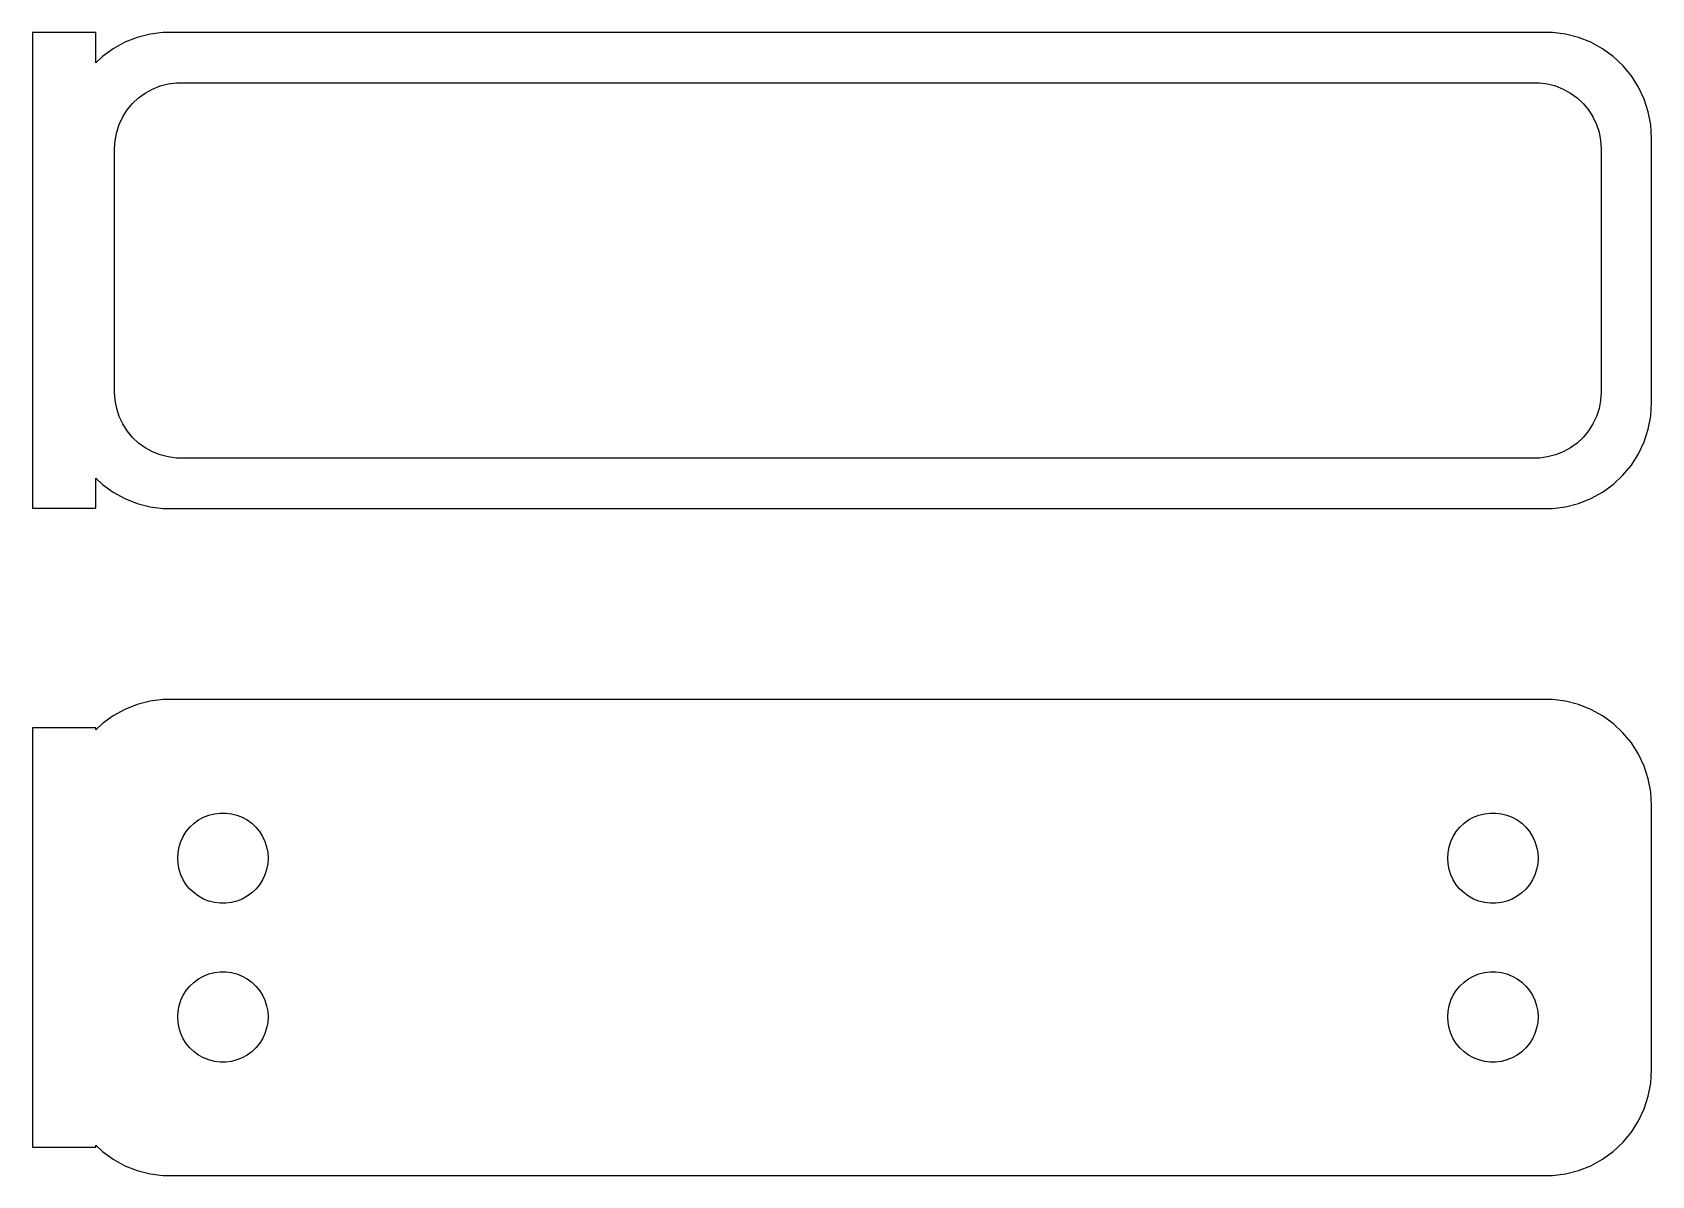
# Model space of a CAD drawing. Header units: metres. Extents: x -39 to 37.5, y 51.8 to 105.7.
import ezdxf

# ---------------------------------------------------------------- set-up
doc = ezdxf.new("R2010")
doc.units = ezdxf.units.M

msp = doc.modelspace()

# ---------------------------------------------------------------- linework, layer by layer
for p, q in [((-36, 105.729), (-39, 105.729)), ((-39, 105.729), (-39, 83.2707)), ((-36, 104.309), (-36, 105.729)), ((-33.4369, 105.661), (-34.0451, 105.505)), ((-32.8139, 105.74), (-33.4369, 105.661)), ((32.8139, 105.74), (-32.8139, 105.74)), ((33.4369, 105.661), (32.8139, 105.74)), ((34.0451, 105.505), (33.4369, 105.661)), ((-35.1791, 104.972), (-35.6871, 104.603)), ((-34.6289, 105.274), (-35.1791, 104.972)), ((-34.0451, 105.505), (-34.6289, 105.274)), ((34.6289, 105.274), (34.0451, 105.505)), ((35.1791, 104.972), (34.6289, 105.274)), ((35.6871, 104.603), (35.1791, 104.972)), ((-35.6871, 104.603), (-36, 104.309)), ((36.1448, 104.173), (35.6871, 104.603)), ((36.5451, 103.689), (36.1448, 104.173)), ((-32.9619, 103.211), (-32.5833, 103.308)), ((-32.5833, 103.308), (-32.1954, 103.357)), ((-32.1954, 103.357), (32.1954, 103.357)), ((32.1954, 103.357), (32.5833, 103.308)), ((32.5833, 103.308), (32.9619, 103.211)), ((36.8815, 103.159), (36.5451, 103.689)), ((-34.2692, 102.381), (-33.9842, 102.649)), ((-33.9842, 102.649), (-33.668, 102.878)), ((-33.668, 102.878), (-33.3254, 103.067)), ((-33.3254, 103.067), (-32.9619, 103.211)), ((32.9619, 103.211), (33.3254, 103.067)), ((33.3254, 103.067), (33.668, 102.878)), ((33.668, 102.878), (33.9842, 102.649)), ((33.9842, 102.649), (34.2692, 102.381)), ((37.1489, 102.591), (36.8815, 103.159)), ((37.3429, 101.993), (37.1489, 102.591)), ((-34.8943, 101.396), (-34.7279, 101.75)), ((-34.7279, 101.75), (-34.5184, 102.08)), ((-34.5184, 102.08), (-34.2692, 102.381)), ((34.2692, 102.381), (34.5184, 102.08)), ((34.5184, 102.08), (34.7279, 101.75)), ((34.7279, 101.75), (34.8943, 101.396)), ((37.4606, 101.377), (37.3429, 101.993)), ((-35.0884, 100.64), (-35.0151, 101.024)), ((-35.0151, 101.024), (-34.8943, 101.396)), ((34.8943, 101.396), (35.0151, 101.024)), ((35.0151, 101.024), (35.0884, 100.64)), ((37.5, 100.75), (37.4606, 101.377)), ((-35.1129, 100.25), (-35.0884, 100.64)), ((-35.1129, 88.75), (-35.1129, 100.25)), ((35.0884, 100.64), (35.1129, 100.25)), ((35.1129, 100.25), (35.1129, 88.75)), ((37.5, 88.25), (37.5, 100.75)), ((-35.0884, 88.3598), (-35.1129, 88.75)), ((35.1129, 88.75), (35.0884, 88.3598)), ((-35.0151, 87.9759), (-35.0884, 88.3598)), ((-34.8943, 87.6041), (-35.0151, 87.9759)), ((35.0151, 87.9759), (34.8943, 87.6041)), ((35.0884, 88.3598), (35.0151, 87.9759)), ((37.4606, 87.6233), (37.5, 88.25)), ((-34.7279, 87.2504), (-34.8943, 87.6041)), ((-34.5184, 86.9203), (-34.7279, 87.2504)), ((34.7279, 87.2504), (34.5184, 86.9203)), ((34.8943, 87.6041), (34.7279, 87.2504)), ((37.3429, 87.0066), (37.4606, 87.6233)), ((-34.2692, 86.6191), (-34.5184, 86.9203)), ((-33.9842, 86.3515), (-34.2692, 86.6191)), ((34.2692, 86.6191), (33.9842, 86.3515)), ((34.5184, 86.9203), (34.2692, 86.6191)), ((37.1489, 86.4094), (37.3429, 87.0066)), ((-33.668, 86.1217), (-33.9842, 86.3515)), ((-33.3254, 85.9333), (-33.668, 86.1217)), ((-32.9619, 85.7894), (-33.3254, 85.9333)), ((-32.5833, 85.6922), (-32.9619, 85.7894)), ((-32.1954, 85.6432), (-32.5833, 85.6922)), ((32.5833, 85.6922), (32.1954, 85.6432)), ((32.9619, 85.7894), (32.5833, 85.6922)), ((33.3254, 85.9333), (32.9619, 85.7894)), ((33.668, 86.1217), (33.3254, 85.9333)), ((33.9842, 86.3515), (33.668, 86.1217)), ((36.5451, 85.3111), (36.8815, 85.8412)), ((36.8815, 85.8412), (37.1489, 86.4094)), ((32.1954, 85.6432), (-32.1954, 85.6432)), ((36.1448, 84.8273), (36.5451, 85.3111)), ((-36, 83.2707), (-36, 84.6913)), ((-36, 84.6913), (-35.6871, 84.3974)), ((-35.6871, 84.3974), (-35.1791, 84.0284)), ((35.1791, 84.0284), (35.6871, 84.3974)), ((35.6871, 84.3974), (36.1448, 84.8273)), ((-35.1791, 84.0284), (-34.6289, 83.7259)), ((-34.6289, 83.7259), (-34.0451, 83.4947)), ((-34.0451, 83.4947), (-33.4369, 83.3386)), ((33.4369, 83.3386), (34.0451, 83.4947)), ((34.0451, 83.4947), (34.6289, 83.7259)), ((34.6289, 83.7259), (35.1791, 84.0284)), ((-39, 83.2707), (-36, 83.2707)), ((-33.4369, 83.3386), (-32.8139, 83.2599)), ((-32.8139, 83.2599), (32.8139, 83.2599)), ((32.8139, 83.2599), (33.4369, 83.3386)), ((-32.8139, 74.2401), (-33.4369, 74.1614)), ((32.8139, 74.2401), (-32.8139, 74.2401)), ((33.4369, 74.1614), (32.8139, 74.2401)), ((-35.1791, 73.4716), (-35.6871, 73.1026)), ((-34.6289, 73.7741), (-35.1791, 73.4716)), ((-34.0451, 74.0053), (-34.6289, 73.7741)), ((-33.4369, 74.1614), (-34.0451, 74.0053)), ((34.0451, 74.0053), (33.4369, 74.1614)), ((34.6289, 73.7741), (34.0451, 74.0053)), ((35.1791, 73.4716), (34.6289, 73.7741)), ((35.6871, 73.1026), (35.1791, 73.4716)), ((-36, 72.9026), (-39, 72.9026)), ((-39, 72.9026), (-39, 53.0974)), ((-35.6871, 73.1026), (-36, 72.8087)), ((-36, 72.8087), (-36, 72.9026)), ((36.1448, 72.6727), (35.6871, 73.1026)), ((36.5451, 72.1889), (36.1448, 72.6727)), ((36.8815, 71.6588), (36.5451, 72.1889)), ((37.1489, 71.0906), (36.8815, 71.6588)), ((37.3429, 70.4934), (37.1489, 71.0906)), ((37.4606, 69.8767), (37.3429, 70.4934)), ((37.5, 69.25), (37.4606, 69.8767)), ((-30.4001, 68.8475), (-30.1341, 68.8811)), ((-30.1341, 68.8811), (-29.8659, 68.8811)), ((-29.8659, 68.8811), (-29.5999, 68.8475)), ((29.5999, 68.8475), (29.8659, 68.8811)), ((29.8659, 68.8811), (30.1341, 68.8811)), ((30.1341, 68.8811), (30.4001, 68.8475)), ((37.5, 56.75), (37.5, 69.25)), ((-31.7275, 68.0051), (-31.5565, 68.2117)), ((-31.5565, 68.2117), (-31.3611, 68.3953)), ((-31.3611, 68.3953), (-31.1441, 68.5529)), ((-31.1441, 68.5529), (-30.9091, 68.6821)), ((-30.9091, 68.6821), (-30.6598, 68.7808)), ((-30.6598, 68.7808), (-30.4001, 68.8475)), ((-29.5999, 68.8475), (-29.3401, 68.7808)), ((-29.3401, 68.7808), (-29.0908, 68.6821)), ((-29.0908, 68.6821), (-28.8559, 68.5529)), ((-28.8559, 68.5529), (-28.6389, 68.3953)), ((-28.6389, 68.3953), (-28.4434, 68.2117)), ((-28.4434, 68.2117), (-28.2725, 68.0051)), ((28.2725, 68.0051), (28.4434, 68.2117)), ((28.4434, 68.2117), (28.6389, 68.3953)), ((28.6389, 68.3953), (28.8559, 68.5529)), ((28.8559, 68.5529), (29.0908, 68.6821)), ((29.0908, 68.6821), (29.3401, 68.7808)), ((29.3401, 68.7808), (29.5999, 68.8475)), ((30.4001, 68.8475), (30.6598, 68.7808)), ((30.6598, 68.7808), (30.9091, 68.6821)), ((30.9091, 68.6821), (31.1441, 68.5529)), ((31.1441, 68.5529), (31.3611, 68.3953)), ((31.3611, 68.3953), (31.5565, 68.2117)), ((31.5565, 68.2117), (31.7275, 68.0051)), ((-32.0682, 67.281), (-31.9853, 67.536)), ((-31.9853, 67.536), (-31.8712, 67.7787)), ((-31.8712, 67.7787), (-31.7275, 68.0051)), ((-28.2725, 68.0051), (-28.1288, 67.7787)), ((-28.1288, 67.7787), (-28.0146, 67.536)), ((-28.0146, 67.536), (-27.9318, 67.281)), ((27.9318, 67.281), (28.0146, 67.536)), ((28.0146, 67.536), (28.1288, 67.7787)), ((28.1288, 67.7787), (28.2725, 68.0051)), ((31.7275, 68.0051), (31.8712, 67.7787)), ((31.8712, 67.7787), (31.9853, 67.536)), ((31.9853, 67.536), (32.0682, 67.281)), ((-32.1353, 66.75), (-32.1185, 67.0176)), ((-32.1185, 66.4824), (-32.1353, 66.75)), ((-32.1185, 67.0176), (-32.0682, 67.281)), ((-27.9318, 67.281), (-27.8815, 67.0176)), ((-27.8815, 67.0176), (-27.8647, 66.75)), ((-27.8647, 66.75), (-27.8815, 66.4824)), ((27.8647, 66.75), (27.8815, 67.0176)), ((27.8815, 66.4824), (27.8647, 66.75)), ((27.8815, 67.0176), (27.9318, 67.281)), ((32.0682, 67.281), (32.1185, 67.0176)), ((32.1185, 67.0176), (32.1353, 66.75)), ((32.1353, 66.75), (32.1185, 66.4824)), ((-32.0682, 66.219), (-32.1185, 66.4824)), ((-31.9853, 65.9639), (-32.0682, 66.219)), ((-31.8712, 65.7213), (-31.9853, 65.9639)), ((-28.0146, 65.9639), (-28.1288, 65.7213)), ((-27.9318, 66.219), (-28.0146, 65.9639)), ((-27.8815, 66.4824), (-27.9318, 66.219)), ((27.9318, 66.219), (27.8815, 66.4824)), ((28.0146, 65.9639), (27.9318, 66.219)), ((28.1288, 65.7213), (28.0146, 65.9639)), ((31.9853, 65.9639), (31.8712, 65.7213)), ((32.0682, 66.219), (31.9853, 65.9639)), ((32.1185, 66.4824), (32.0682, 66.219)), ((-31.7275, 65.4949), (-31.8712, 65.7213)), ((-31.5565, 65.2883), (-31.7275, 65.4949)), ((-31.3611, 65.1047), (-31.5565, 65.2883)), ((-31.1441, 64.9471), (-31.3611, 65.1047)), ((-28.6389, 65.1047), (-28.8559, 64.9471)), ((-28.4434, 65.2883), (-28.6389, 65.1047)), ((-28.2725, 65.4949), (-28.4434, 65.2883)), ((-28.1288, 65.7213), (-28.2725, 65.4949)), ((28.2725, 65.4949), (28.1288, 65.7213)), ((28.4434, 65.2883), (28.2725, 65.4949)), ((28.6389, 65.1047), (28.4434, 65.2883)), ((28.8559, 64.9471), (28.6389, 65.1047)), ((31.3611, 65.1047), (31.1441, 64.9471)), ((31.5565, 65.2883), (31.3611, 65.1047)), ((31.7275, 65.4949), (31.5565, 65.2883)), ((31.8712, 65.7213), (31.7275, 65.4949)), ((-30.9091, 64.8179), (-31.1441, 64.9471)), ((-30.6598, 64.7192), (-30.9091, 64.8179)), ((-30.4001, 64.6525), (-30.6598, 64.7192)), ((-30.1341, 64.6189), (-30.4001, 64.6525)), ((-29.8659, 64.6189), (-30.1341, 64.6189)), ((-29.5999, 64.6525), (-29.8659, 64.6189)), ((-29.3401, 64.7192), (-29.5999, 64.6525)), ((-29.0908, 64.8179), (-29.3401, 64.7192)), ((-28.8559, 64.9471), (-29.0908, 64.8179)), ((29.0908, 64.8179), (28.8559, 64.9471)), ((29.3401, 64.7192), (29.0908, 64.8179)), ((29.5999, 64.6525), (29.3401, 64.7192)), ((29.8659, 64.6189), (29.5999, 64.6525)), ((30.1341, 64.6189), (29.8659, 64.6189)), ((30.4001, 64.6525), (30.1341, 64.6189)), ((30.6598, 64.7192), (30.4001, 64.6525)), ((30.9091, 64.8179), (30.6598, 64.7192)), ((31.1441, 64.9471), (30.9091, 64.8179)), ((-30.9091, 61.1821), (-30.6598, 61.2808)), ((-30.6598, 61.2808), (-30.4001, 61.3475)), ((-30.4001, 61.3475), (-30.1341, 61.3811)), ((-30.1341, 61.3811), (-29.8659, 61.3811)), ((-29.8659, 61.3811), (-29.5999, 61.3475)), ((-29.5999, 61.3475), (-29.3401, 61.2808)), ((-29.3401, 61.2808), (-29.0908, 61.1821)), ((29.0908, 61.1821), (29.3401, 61.2808)), ((29.3401, 61.2808), (29.5999, 61.3475)), ((29.5999, 61.3475), (29.8659, 61.3811)), ((29.8659, 61.3811), (30.1341, 61.3811)), ((30.1341, 61.3811), (30.4001, 61.3475)), ((30.4001, 61.3475), (30.6598, 61.2808)), ((30.6598, 61.2808), (30.9091, 61.1821)), ((-31.8712, 60.2787), (-31.7275, 60.5051)), ((-31.7275, 60.5051), (-31.5565, 60.7117)), ((-31.5565, 60.7117), (-31.3611, 60.8953)), ((-31.3611, 60.8953), (-31.1441, 61.0529)), ((-31.1441, 61.0529), (-30.9091, 61.1821)), ((-29.0908, 61.1821), (-28.8559, 61.0529)), ((-28.8559, 61.0529), (-28.6389, 60.8953)), ((-28.6389, 60.8953), (-28.4434, 60.7117)), ((-28.4434, 60.7117), (-28.2725, 60.5051)), ((-28.2725, 60.5051), (-28.1288, 60.2787)), ((28.1288, 60.2787), (28.2725, 60.5051)), ((28.2725, 60.5051), (28.4434, 60.7117)), ((28.4434, 60.7117), (28.6389, 60.8953)), ((28.6389, 60.8953), (28.8559, 61.0529)), ((28.8559, 61.0529), (29.0908, 61.1821)), ((30.9091, 61.1821), (31.1441, 61.0529)), ((31.1441, 61.0529), (31.3611, 60.8953)), ((31.3611, 60.8953), (31.5565, 60.7117)), ((31.5565, 60.7117), (31.7275, 60.5051)), ((31.7275, 60.5051), (31.8712, 60.2787)), ((-32.1185, 59.5176), (-32.0682, 59.781)), ((-32.0682, 59.781), (-31.9853, 60.0361)), ((-31.9853, 60.0361), (-31.8712, 60.2787)), ((-28.1288, 60.2787), (-28.0146, 60.0361)), ((-28.0146, 60.0361), (-27.9318, 59.781)), ((-27.9318, 59.781), (-27.8815, 59.5176)), ((27.8815, 59.5176), (27.9318, 59.781)), ((27.9318, 59.781), (28.0146, 60.0361)), ((28.0146, 60.0361), (28.1288, 60.2787)), ((31.8712, 60.2787), (31.9853, 60.0361)), ((31.9853, 60.0361), (32.0682, 59.781)), ((32.0682, 59.781), (32.1185, 59.5176)), ((-32.1353, 59.25), (-32.1185, 59.5176)), ((-32.1185, 58.9824), (-32.1353, 59.25)), ((-32.0682, 58.719), (-32.1185, 58.9824)), ((-27.8815, 58.9824), (-27.9318, 58.719)), ((-27.8815, 59.5176), (-27.8647, 59.25)), ((-27.8647, 59.25), (-27.8815, 58.9824)), ((27.8647, 59.25), (27.8815, 59.5176)), ((27.8815, 58.9824), (27.8647, 59.25)), ((27.9318, 58.719), (27.8815, 58.9824)), ((32.1185, 58.9824), (32.0682, 58.719)), ((32.1185, 59.5176), (32.1353, 59.25)), ((32.1353, 59.25), (32.1185, 58.9824)), ((-31.9853, 58.464), (-32.0682, 58.719)), ((-31.8712, 58.2213), (-31.9853, 58.464)), ((-31.7275, 57.9949), (-31.8712, 58.2213)), ((-28.1288, 58.2213), (-28.2725, 57.9949)), ((-28.0146, 58.464), (-28.1288, 58.2213)), ((-27.9318, 58.719), (-28.0146, 58.464)), ((28.0146, 58.464), (27.9318, 58.719)), ((28.1288, 58.2213), (28.0146, 58.464)), ((28.2725, 57.9949), (28.1288, 58.2213)), ((31.8712, 58.2213), (31.7275, 57.9949)), ((31.9853, 58.464), (31.8712, 58.2213)), ((32.0682, 58.719), (31.9853, 58.464)), ((-31.5565, 57.7883), (-31.7275, 57.9949)), ((-31.3611, 57.6047), (-31.5565, 57.7883)), ((-31.1441, 57.4471), (-31.3611, 57.6047)), ((-30.9091, 57.3179), (-31.1441, 57.4471)), ((-28.8559, 57.4471), (-29.0908, 57.3179)), ((-28.6389, 57.6047), (-28.8559, 57.4471)), ((-28.4434, 57.7883), (-28.6389, 57.6047)), ((-28.2725, 57.9949), (-28.4434, 57.7883)), ((28.4434, 57.7883), (28.2725, 57.9949)), ((28.6389, 57.6047), (28.4434, 57.7883)), ((28.8559, 57.4471), (28.6389, 57.6047)), ((29.0908, 57.3179), (28.8559, 57.4471)), ((31.1441, 57.4471), (30.9091, 57.3179)), ((31.3611, 57.6047), (31.1441, 57.4471)), ((31.5565, 57.7883), (31.3611, 57.6047)), ((31.7275, 57.9949), (31.5565, 57.7883)), ((-30.6598, 57.2192), (-30.9091, 57.3179)), ((-30.4001, 57.1525), (-30.6598, 57.2192)), ((-30.1341, 57.1189), (-30.4001, 57.1525)), ((-29.8659, 57.1189), (-30.1341, 57.1189)), ((-29.5999, 57.1525), (-29.8659, 57.1189)), ((-29.3401, 57.2192), (-29.5999, 57.1525)), ((-29.0908, 57.3179), (-29.3401, 57.2192)), ((29.3401, 57.2192), (29.0908, 57.3179)), ((29.5999, 57.1525), (29.3401, 57.2192)), ((29.8659, 57.1189), (29.5999, 57.1525)), ((30.1341, 57.1189), (29.8659, 57.1189)), ((30.4001, 57.1525), (30.1341, 57.1189)), ((30.6598, 57.2192), (30.4001, 57.1525)), ((30.9091, 57.3179), (30.6598, 57.2192)), ((37.4606, 56.1233), (37.5, 56.75)), ((37.3429, 55.5066), (37.4606, 56.1233)), ((37.1489, 54.9094), (37.3429, 55.5066)), ((36.5451, 53.8111), (36.8815, 54.3412)), ((36.8815, 54.3412), (37.1489, 54.9094)), ((36.1448, 53.3273), (36.5451, 53.8111)), ((-39, 53.0974), (-36, 53.0974)), ((-36, 53.0974), (-36, 53.1913)), ((-36, 53.1913), (-35.6871, 52.8974)), ((-35.6871, 52.8974), (-35.1791, 52.5284)), ((35.1791, 52.5284), (35.6871, 52.8974)), ((35.6871, 52.8974), (36.1448, 53.3273)), ((-35.1791, 52.5284), (-34.6289, 52.2259)), ((-34.6289, 52.2259), (-34.0451, 51.9947)), ((34.0451, 51.9947), (34.6289, 52.2259)), ((34.6289, 52.2259), (35.1791, 52.5284)), ((-34.0451, 51.9947), (-33.4369, 51.8386)), ((-33.4369, 51.8386), (-32.8139, 51.7599)), ((-32.8139, 51.7599), (32.8139, 51.7599)), ((32.8139, 51.7599), (33.4369, 51.8386)), ((33.4369, 51.8386), (34.0451, 51.9947))]:
    msp.add_line(p, q)

doc.saveas('drawing.dxf')
